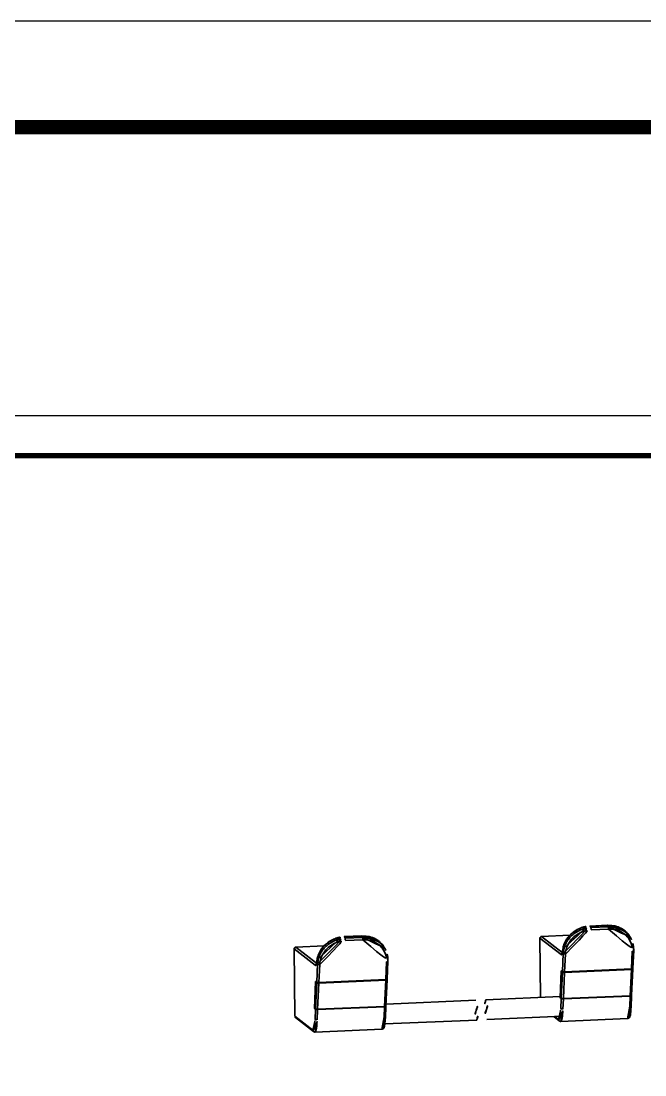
# Model space of a CAD drawing. Extents: x 16296660632 to 16296677481, y -37409620961 to -37409618123.
# Drawn here: x 16296676828 to 16296677001.8, y -37409618416.7 to -37409618123.2 of the extents above; entities that cross this region are included whole.
import ezdxf

# ---------------------------------------------------------------- set-up
doc = ezdxf.new("R2010")
doc.units = 0
doc.header["$LTSCALE"] = 10
doc.header["$MEASUREMENT"] = 0
doc.layers.get('0').update_dxf_attribs({"linetype": 'CONTINUOUS'})
doc.layers.add('粗实线', color=7, linetype='CONTINUOUS', lineweight=35)

msp = doc.modelspace()

# ---------------------------------------------------------------- linework, layer by layer
at = {"ltscale": 0.5}
for points in [[(16296675745.032089, -37409619395.241547), (16296677481.032089, -37409619395.241547), (16296677481.032089, -37409618123.241547), (16296675745.032089, -37409618123.241547)], [(16296676477.834841, -37409618710.177017), (16296677128.834841, -37409618710.177017), (16296677128.834841, -37409618233.177017), (16296676477.834841, -37409618233.177017)]]:
    msp.add_lwpolyline(points, close=True, dxfattribs=at)
at = {"color": 5, "linetype": 'ByBlock', "lineweight": 200}
for points, const_width in [([(16296675772.947269, -37409619340.775627), (16296677452.947269, -37409619340.775627), (16296677452.947269, -37409618152.775627), (16296675772.947269, -37409618152.775627)], 4), ([(16296676488.30303, -37409618689.752296), (16296677118.30303, -37409618689.752296), (16296677118.30303, -37409618244.252296), (16296676488.30303, -37409618244.252296)], 1.5)]:
    msp.add_lwpolyline(points, close=True, dxfattribs=dict(at, const_width=const_width))
at = {"layer": '粗实线', "linetype": 'Continuous'}
for p, q in [((16296676986.458111, -37409618375.241173), (16296676991.35713, -37409618375.031479)), ((16296676986.458111, -37409618375.241173), (16296676986.50032, -37409618375.283951)), ((16296676986.50032, -37409618375.283951), (16296676991.39934, -37409618375.074257)), ((16296676986.69589, -37409618375.688591), (16296676986.50032, -37409618375.283951)), ((16296676986.69589, -37409618375.688591), (16296676991.59491, -37409618375.478897)), ((16296676991.35713, -37409618375.031479), (16296676991.39934, -37409618375.074257)), ((16296676991.39934, -37409618375.074257), (16296676991.59491, -37409618375.478897)), ((16296676918.031269, -37409618378.206482), (16296676922.93029, -37409618377.996803)), ((16296676918.031269, -37409618378.206482), (16296676918.073469, -37409618378.249268)), ((16296676918.073469, -37409618378.249268), (16296676922.9725, -37409618378.039581)), ((16296676918.269051, -37409618378.653908), (16296676918.073469, -37409618378.249268)), ((16296676918.269051, -37409618378.653908), (16296676923.16807, -37409618378.444221)), ((16296676922.93029, -37409618377.996803), (16296676922.9725, -37409618378.039581)), ((16296676922.9725, -37409618378.039581), (16296676923.16807, -37409618378.444221)), ((16296676980.87604, -37409618377.817398), (16296676973.0086, -37409618378.154137)), ((16296676973.0086, -37409618378.154137), (16296676978.762819, -37409618382.603844)), ((16296676986.77285, -37409618376.347672), (16296676991.671881, -37409618376.137993)), ((16296676912.44919, -37409618380.782707), (16296676904.58176, -37409618381.119453)), ((16296676904.58176, -37409618381.119453), (16296676910.335979, -37409618385.56916)), ((16296676918.34601, -37409618379.312988), (16296676923.245029, -37409618379.103302)), ((16296676972.523899, -37409618378.668663), (16296676972.697109, -37409618395.127083)), ((16296676972.523899, -37409618378.668663), (16296676978.407801, -37409618383.218651)), ((16296676997.839609, -37409618378.661888), (16296676998.035179, -37409618379.066528)), ((16296676904.09705, -37409618381.63398), (16296676909.980961, -37409618386.183968)), ((16296676904.09705, -37409618381.63398), (16296676904.294439, -37409618400.389168)), ((16296676929.412769, -37409618381.627197), (16296676929.608339, -37409618382.031853)), ((16296676978.80357, -37409618387.930557), (16296676979.035, -37409618382.854477)), ((16296676978.810921, -37409618382.31675), (16296676978.81675, -37409618382.402931)), ((16296676978.8307, -37409618382.169792), (16296676978.81094, -37409618382.316658)), ((16296676978.81675, -37409618382.402931), (16296676979.035, -37409618382.854477)), ((16296676978.876539, -37409618381.853439), (16296676978.8307, -37409618382.169792)), ((16296676978.90675, -37409618381.660454), (16296676978.876539, -37409618381.853439)), ((16296676978.90674, -37409618381.660454), (16296676978.915581, -37409618381.711548)), ((16296676979.396839, -37409618387.989532), (16296676979.622681, -37409618383.035828)), ((16296676998.23897, -37409618382.239014), (16296676998.013121, -37409618387.192719)), ((16296676998.640659, -37409618382.059464), (16296676998.4104, -37409618387.109879)), ((16296676910.37673, -37409618390.895882), (16296676910.60815, -37409618385.819794)), ((16296676910.384081, -37409618385.282066), (16296676910.38991, -37409618385.368248)), ((16296676910.40386, -37409618385.135109), (16296676910.3841, -37409618385.281967)), ((16296676910.38991, -37409618385.368248), (16296676910.60815, -37409618385.819794)), ((16296676910.44969, -37409618384.818764), (16296676910.40386, -37409618385.135109)), ((16296676910.4799, -37409618384.625771), (16296676910.44969, -37409618384.818764)), ((16296676910.479891, -37409618384.625771), (16296676910.488729, -37409618384.676857)), ((16296676910.969999, -37409618390.954849), (16296676911.195841, -37409618386.001137)), ((16296676929.81212, -37409618385.20433), (16296676929.586281, -37409618390.158043)), ((16296676930.21382, -37409618385.02478), (16296676929.983561, -37409618390.075203)), ((16296676998.00498, -37409618387.371292), (16296676979.3887, -37409618388.168114)), ((16296676998.013121, -37409618387.192719), (16296676979.396839, -37409618387.989532)), ((16296676998.00498, -37409618387.371292), (16296676997.67297, -37409618394.653481)), ((16296676998.403601, -37409618387.259171), (16296676998.07159, -37409618394.541359)), ((16296676998.385929, -37409618387.178421), (16296676998.362289, -37409618387.150238)), ((16296676998.403629, -37409618387.245171), (16296676998.385929, -37409618387.178421)), ((16296676998.403601, -37409618387.259148), (16296676998.403629, -37409618387.245171)), ((16296676929.586281, -37409618390.158043), (16296676910.969999, -37409618390.954849)), ((16296676929.976761, -37409618390.224487), (16296676929.644751, -37409618397.506683)), ((16296676929.959089, -37409618390.143738), (16296676929.93545, -37409618390.115547)), ((16296676929.976789, -37409618390.210487), (16296676929.959089, -37409618390.143738)), ((16296676929.976761, -37409618390.224457), (16296676929.976789, -37409618390.210487)), ((16296676978.490141, -37409618387.688187), (16296676978.145201, -37409618395.254097)), ((16296676978.465099, -37409618395.354607), (16296676978.7971, -37409618388.072433)), ((16296676978.7971, -37409618388.072433), (16296676978.483681, -37409618387.830063)), ((16296676978.80357, -37409618387.930557), (16296676978.490141, -37409618387.688187)), ((16296676979.05669, -37409618395.450287), (16296676979.3887, -37409618388.168114)), ((16296676910.063299, -37409618390.653511), (16296676909.718361, -37409618398.219421)), ((16296676910.03825, -37409618398.319939), (16296676910.37026, -37409618391.037743)), ((16296676910.37026, -37409618391.037743), (16296676910.056829, -37409618390.795372)), ((16296676910.37673, -37409618390.895882), (16296676910.063299, -37409618390.653511)), ((16296676910.62985, -37409618398.415619), (16296676910.961849, -37409618391.133423)), ((16296676929.578131, -37409618390.336609), (16296676910.961849, -37409618391.133423)), ((16296676929.578131, -37409618390.336609), (16296676929.24613, -37409618397.618797)), ((16296676954.68165, -37409618395.934677), (16296676929.66761, -37409618397.005341)), ((16296676978.14233, -37409618394.894012), (16296676957.49831, -37409618395.777618)), ((16296676978.145201, -37409618395.254097), (16296676978.23978, -37409618395.250061)), ((16296676978.45863, -37409618395.496483), (16296676978.145201, -37409618395.254097)), ((16296676978.15167, -37409618395.112244), (16296676978.465099, -37409618395.354607)), ((16296676978.20075, -37409618395.219879), (16296676978.520309, -37409618395.466988)), ((16296676978.334841, -37409618398.211617), (16296676978.45863, -37409618395.496483)), ((16296676978.51997, -37409618395.466713), (16296676978.564751, -37409618395.493134)), ((16296676978.564751, -37409618395.493134), (16296676978.61969, -37409618395.511726)), ((16296676978.61969, -37409618395.511726), (16296676978.68491, -37409618395.524834)), ((16296676978.68491, -37409618395.524834), (16296676978.7651, -37409618395.534378)), ((16296676978.7651, -37409618395.534378), (16296676978.862301, -37409618395.540207)), ((16296676978.862301, -37409618395.540207), (16296676978.97365, -37409618395.541206)), ((16296676978.922529, -37409618398.392967), (16296676979.051901, -37409618395.555443)), ((16296676978.97365, -37409618395.541206), (16296676979.033779, -37409618395.539459)), ((16296676979.03377, -37409618395.539467), (16296676997.650049, -37409618394.742653)), ((16296676997.66818, -37409618394.758629), (16296676979.051901, -37409618395.555443)), ((16296676979.05669, -37409618395.450287), (16296676997.67297, -37409618394.653481)), ((16296676997.66818, -37409618394.758629), (16296676997.538811, -37409618397.596161)), ((16296676997.65004, -37409618394.742653), (16296676997.692101, -37409618394.740433)), ((16296676997.692101, -37409618394.740433), (16296676997.787029, -37409618394.731857)), ((16296676997.787029, -37409618394.731857), (16296676997.86582, -37409618394.719582)), ((16296676997.86582, -37409618394.719582), (16296676997.928761, -37409618394.703598)), ((16296676997.921431, -37409618397.800926), (16296676998.06546, -37409618394.675797)), ((16296676997.928761, -37409618394.703598), (16296676997.981899, -37409618394.680702)), ((16296676997.981899, -37409618394.680702), (16296676998.031071, -37409618394.64106)), ((16296676998.031071, -37409618394.64106), (16296676998.064369, -37409618394.582047)), ((16296676998.05471, -37409618394.657722), (16296676998.03171, -37409618394.639938)), ((16296676998.065069, -37409618394.675652), (16296676998.05471, -37409618394.657722)), ((16296676998.064369, -37409618394.582047), (16296676998.0716, -37409618394.541313)), ((16296676909.718361, -37409618398.219421), (16296676909.812941, -37409618398.215378)), ((16296676910.03179, -37409618398.461792), (16296676909.718361, -37409618398.219421)), ((16296676909.724831, -37409618398.07756), (16296676910.03825, -37409618398.319939)), ((16296676909.773911, -37409618398.185204), (16296676910.09346, -37409618398.432297)), ((16296676909.908001, -37409618401.176941), (16296676910.03179, -37409618398.461792)), ((16296676910.09313, -37409618398.43203), (16296676910.137911, -37409618398.45845)), ((16296676910.137911, -37409618398.45845), (16296676910.19285, -37409618398.477051)), ((16296676910.19285, -37409618398.477051), (16296676910.25807, -37409618398.49015)), ((16296676910.25807, -37409618398.49015), (16296676910.338249, -37409618398.499687)), ((16296676910.338249, -37409618398.499687), (16296676910.435459, -37409618398.505524)), ((16296676910.435459, -37409618398.505524), (16296676910.54681, -37409618398.506531)), ((16296676910.495689, -37409618401.358292), (16296676910.625059, -37409618398.52076)), ((16296676910.54681, -37409618398.506531), (16296676910.60693, -37409618398.504784)), ((16296676910.60693, -37409618398.504784), (16296676929.223209, -37409618397.70797)), ((16296676929.241329, -37409618397.723953), (16296676910.625059, -37409618398.52076)), ((16296676910.62985, -37409618398.415619), (16296676929.24613, -37409618397.618797)), ((16296676929.241329, -37409618397.723953), (16296676929.111971, -37409618400.561478)), ((16296676929.2232, -37409618397.707962), (16296676929.265249, -37409618397.705742)), ((16296676929.265249, -37409618397.705742), (16296676929.360189, -37409618397.697182)), ((16296676929.360189, -37409618397.697182), (16296676929.43898, -37409618397.684898)), ((16296676929.43898, -37409618397.684898), (16296676929.501921, -37409618397.668907)), ((16296676929.494591, -37409618400.766251), (16296676929.63862, -37409618397.641113)), ((16296676929.501921, -37409618397.668907), (16296676929.555059, -37409618397.646019)), ((16296676929.555059, -37409618397.646019), (16296676929.604231, -37409618397.606377)), ((16296676929.604231, -37409618397.606377), (16296676929.637529, -37409618397.547371)), ((16296676929.627871, -37409618397.623047), (16296676929.60486, -37409618397.605263)), ((16296676929.63822, -37409618397.640968), (16296676929.627871, -37409618397.623047)), ((16296676929.637529, -37409618397.547371), (16296676929.644751, -37409618397.506622)), ((16296676997.814541, -37409618399.196404), (16296676997.855921, -37409618398.765213)), ((16296676997.855921, -37409618398.765213), (16296676997.891319, -37409618398.298866)), ((16296676997.891319, -37409618398.298866), (16296676997.921431, -37409618397.800926)), ((16296676904.294439, -37409618400.389168), (16296676909.29664, -37409618404.257347)), ((16296676904.478479, -37409618400.763733), (16296676909.48222, -37409618404.633087)), ((16296676954.916849, -37409618401.429657), (16296676929.343069, -37409618402.524269)), ((16296676929.387699, -37409618402.16172), (16296676929.429079, -37409618401.73053)), ((16296676929.429079, -37409618401.73053), (16296676929.464479, -37409618401.264191)), ((16296676929.464479, -37409618401.264191), (16296676929.494591, -37409618400.766251)), ((16296676978.776911, -37409618400.371887), (16296676957.733509, -37409618401.272583)), ((16296676976.366659, -37409618400.475052), (16296676977.90906, -37409618401.667778)), ((16296676976.651251, -37409618400.462868), (16296676977.72349, -37409618401.292023)), ((16296676977.90906, -37409618401.66777), (16296676978.054029, -37409618401.753838)), ((16296676978.054029, -37409618401.753838), (16296676978.284069, -37409618401.805153)), ((16296676978.284069, -37409618401.805153), (16296676978.3248, -37409618401.804764)), ((16296676978.32431, -37409618401.804787), (16296676996.94059, -37409618401.007973)), ((16296676996.94059, -37409618401.007973), (16296676996.93947, -37409618401.008018)), ((16296676996.939501, -37409618401.008011), (16296676997.021709, -37409618400.998917)), ((16296676997.021709, -37409618400.998917), (16296676997.27648, -37409618400.888229)), ((16296676997.27648, -37409618400.888229), (16296676997.45298, -37409618400.700157)), ((16296676997.45298, -37409618400.700157), (16296676997.564131, -37409618400.482552)), ((16296676997.564131, -37409618400.482552), (16296676997.644751, -37409618400.230927)), ((16296676997.644751, -37409618400.230927), (16296676997.71034, -37409618399.934067)), ((16296676997.71034, -37409618399.934067), (16296676997.766319, -37409618399.58812)), ((16296676997.766319, -37409618399.58812), (16296676997.814541, -37409618399.196404)), ((16296676909.48222, -37409618404.633087), (16296676909.62718, -37409618404.719147)), ((16296676909.62718, -37409618404.719147), (16296676909.857229, -37409618404.77047)), ((16296676909.857229, -37409618404.77047), (16296676909.897961, -37409618404.770081)), ((16296676909.89747, -37409618404.770103), (16296676928.51375, -37409618403.973289)), ((16296676928.51375, -37409618403.973289), (16296676928.51263, -37409618403.973343)), ((16296676928.51265, -37409618403.973328), (16296676928.59487, -37409618403.964233)), ((16296676928.59487, -37409618403.964233), (16296676928.84964, -37409618403.853554)), ((16296676928.84964, -37409618403.853554), (16296676929.02614, -37409618403.665466)), ((16296676929.02614, -37409618403.665466), (16296676929.137289, -37409618403.447868)), ((16296676929.137289, -37409618403.447868), (16296676929.217911, -37409618403.196243)), ((16296676929.217911, -37409618403.196243), (16296676929.283489, -37409618402.899391)), ((16296676929.283489, -37409618402.899391), (16296676929.339479, -37409618402.553436)), ((16296676929.339479, -37409618402.553436), (16296676929.387699, -37409618402.16172))]:
    msp.add_line(p, q, dxfattribs=at)
for centre, radius, start, end in [((16296676986.83742, -37409618383.159668), 7.882925, 92.45087473, 92.71309231), ((16296676991.692591, -37409618382.868851), 7.844551, 92.12767718, 92.45087473), ((16296676918.41058, -37409618386.124977), 7.882925, 92.45087473, 92.71309231), ((16296676923.265751, -37409618385.834183), 7.844551, 92.12767718, 92.45087473), ((16296676992.355869, -37409618381.33416), 6.102036, 38.52559205, 42.71801311), ((16296676992.399229, -37409618381.298981), 6.046203, 32.72787215, 38.52054023), ((16296676992.438789, -37409618381.273193), 5.998985, 25.80358963, 32.72477947), ((16296676923.929029, -37409618384.299477), 6.102036, 38.52559205, 42.71801311), ((16296676923.972389, -37409618384.264313), 6.046203, 32.72787215, 38.52054023), ((16296676924.01195, -37409618384.23851), 5.998985, 25.80358963, 32.72477947), ((16296676992.63205, -37409618381.678673), 6.001397, 25.8011462, 30.08028541), ((16296676924.20521, -37409618384.64399), 6.001397, 25.8011462, 30.08028541), ((16296676978.916491, -37409618383.206993), 0.503622, 112.37056489, 121.32988206), ((16296676976.47456, -37409618382.257141), 2.335327, 345.17594985, 346.18157529), ((16296676974.15559, -37409618381.704872), 4.695373, 351.39377179, 352.512049), ((16296676999.02639, -37409618384.928436), 20.366833, 172.64385865, 172.87696266), ((16296676998.368891, -37409618384.843513), 19.703869, 172.25625883, 172.64429219), ((16296676998.38055, -37409618384.847076), 19.715906, 170.84912049, 172.25052486), ((16296676985.43866, -37409618382.760201), 6.606836, 170.46281331, 170.86728405), ((16296676910.489651, -37409618386.172302), 0.503622, 112.37056489, 121.32988206), ((16296676908.04771, -37409618385.222458), 2.335327, 345.17594985, 346.18157529), ((16296676905.72875, -37409618384.670189), 4.695373, 351.39377179, 352.512049), ((16296676930.59955, -37409618387.893761), 20.366833, 172.64385865, 172.87696266), ((16296676929.942051, -37409618387.80883), 19.703869, 172.25625883, 172.64429219), ((16296676929.953711, -37409618387.812401), 19.715906, 170.84912049, 172.25052486), ((16296676917.01182, -37409618385.725517), 6.606836, 170.46281331, 170.86728405)]:
    msp.add_arc(centre, radius, start, end, dxfattribs=at)
at = {"layer": '粗实线'}
for centre, start, end in [((16296676952.361059, -37409618397.410271), 332.45084492, 32.45079142), ((16296676959.936501, -37409618397.049507), 152.45084492, 212.45079142), ((16296676955.177719, -37409618397.253197), 332.45084492, 32.45079142), ((16296676957.23744, -37409618399.954071), 152.45084492, 212.45079142), ((16296676952.478661, -37409618400.157753), 332.45084492, 32.45079142), ((16296676960.0541, -37409618399.796997), 152.45084492, 212.45079142)]:
    msp.add_arc(centre, 2.75, start, end, dxfattribs=at)
at = {"layer": '粗实线', "linetype": 'Continuous'}
for points, knots in [([(16296676978.90674, -37409618381.660439), (16296676978.97463, -37409618381.238098), (16296676979.194151, -37409618380.397202), (16296676979.751551, -37409618379.209099), (16296676980.520229, -37409618378.119751), (16296676981.47403, -37409618377.164322), (16296676982.581499, -37409618376.372787), (16296676983.80685, -37409618375.770279), (16296676985.110149, -37409618375.376152), (16296676986.00952, -37409618375.260368), (16296676986.458111, -37409618375.241173)], [0, 0, 0, 0, 0.1200687515, 0.2422656286, 0.3664991702, 0.4924136051, 0.6194417903, 0.7468785479, 0.8739689068, 1, 1, 1, 1]), ([(16296676978.92314, -37409618381.665527), (16296676978.993271, -37409618381.248138), (16296676979.21624, -37409618380.416489), (16296676979.775459, -37409618379.240868), (16296676980.543921, -37409618378.160789), (16296676981.49613, -37409618377.211517), (16296676982.600929, -37409618376.423317), (16296676983.822639, -37409618375.821548), (16296676985.121269, -37409618375.425613), (16296676986.017361, -37409618375.306763), (16296676986.464291, -37409618375.285583)], [0, 0, 0, 0, 0.1193735895, 0.2411974239, 0.3653443639, 0.4913883026, 0.6186817527, 0.7464347362, 0.8738046085, 1, 1, 1, 1]), ([(16296676991.39934, -37409618375.074257), (16296676991.91725, -37409618375.052094), (16296676992.949051, -37409618375.109123), (16296676994.42782, -37409618375.505829), (16296676995.757509, -37409618376.19574), (16296676996.5103, -37409618376.838509), (16296676996.839041, -37409618377.194588)], [0, 0, 0, 0, 0.2585949633, 0.5114002253, 0.7582465962, 1, 1, 1, 1]), ([(16296676991.59491, -37409618375.478897), (16296676992.23077, -37409618375.451691), (16296676993.496889, -37409618375.549667), (16296676994.98667, -37409618376.068863), (16296676996.03619, -37409618376.699989), (16296676996.736919, -37409618377.268623), (16296676997.34284, -37409618377.925377), (16296676997.677521, -37409618378.415718), (16296676997.82519, -37409618378.670677)], [0, 0, 0, 0, 0.2598969429, 0.5124581807, 0.6363063689, 0.7585979924, 0.8796814257, 1, 1, 1, 1]), ([(16296676991.59491, -37409618375.478897), (16296676991.602409, -37409618375.494423), (16296676991.61591, -37409618375.531502), (16296676991.63983, -37409618375.623428), (16296676991.661261, -37409618375.764061), (16296676991.67469, -37409618375.946877), (16296676991.674761, -37409618376.074654), (16296676991.671881, -37409618376.137993)], [0, 0, 0, 0, 0.0773962577, 0.1766651485, 0.4266390442, 0.715107761, 1, 1, 1, 1]), ([(16296676997.839609, -37409618378.661888), (16296676997.702351, -37409618378.377892), (16296676997.382219, -37409618377.829231), (16296676996.77944, -37409618377.088654), (16296676996.065331, -37409618376.443764), (16296676994.980289, -37409618375.724953), (16296676993.415819, -37409618375.12632), (16296676992.074221, -37409618375.004707), (16296676991.40135, -37409618375.029709)], [0, 0, 0, 0, 0.1211822367, 0.2428859341, 0.3654790067, 0.4893751534, 0.7413176889, 1, 1, 1, 1]), ([(16296676910.4799, -37409618384.625763), (16296676910.547791, -37409618384.203407), (16296676910.767309, -37409618383.362518), (16296676911.324711, -37409618382.174423), (16296676912.09338, -37409618381.085068), (16296676913.04718, -37409618380.129639), (16296676914.154659, -37409618379.338097), (16296676915.380011, -37409618378.735603), (16296676916.68331, -37409618378.341476), (16296676917.58268, -37409618378.225693), (16296676918.031269, -37409618378.206482)], [0, 0, 0, 0, 0.1200687515, 0.2422656286, 0.3664991702, 0.4924136051, 0.6194417903, 0.7468785479, 0.8739689068, 1, 1, 1, 1]), ([(16296676910.4963, -37409618384.630852), (16296676910.56642, -37409618384.213463), (16296676910.789391, -37409618383.381813), (16296676911.348619, -37409618382.206177), (16296676912.117081, -37409618381.126106), (16296676913.069281, -37409618380.176842), (16296676914.174089, -37409618379.388641), (16296676915.39579, -37409618378.786873), (16296676916.694429, -37409618378.390923), (16296676917.590521, -37409618378.272072), (16296676918.037451, -37409618378.250893)], [0, 0, 0, 0, 0.1193735895, 0.2411974239, 0.3653443639, 0.4913883026, 0.6186817527, 0.7464347362, 0.8738046085, 1, 1, 1, 1]), ([(16296676922.9725, -37409618378.039581), (16296676923.49041, -37409618378.017418), (16296676924.522209, -37409618378.07444), (16296676926.000971, -37409618378.471153), (16296676927.330669, -37409618379.161057), (16296676928.08346, -37409618379.803833), (16296676928.412201, -37409618380.159897)], [0, 0, 0, 0, 0.2585949633, 0.5114002253, 0.7582465962, 1, 1, 1, 1]), ([(16296676923.16807, -37409618378.444221), (16296676923.803921, -37409618378.417007), (16296676925.07004, -37409618378.514977), (16296676926.55983, -37409618379.03418), (16296676927.60935, -37409618379.665314), (16296676928.31007, -37409618380.23394), (16296676928.916, -37409618380.890694), (16296676929.250669, -37409618381.381027), (16296676929.39835, -37409618381.635986)], [0, 0, 0, 0, 0.2598969429, 0.5124581807, 0.6363063689, 0.7585979924, 0.8796814257, 1, 1, 1, 1]), ([(16296676923.16807, -37409618378.444221), (16296676923.17556, -37409618378.459732), (16296676923.18907, -37409618378.496819), (16296676923.21299, -37409618378.588753), (16296676923.234421, -37409618378.729378), (16296676923.24785, -37409618378.912193), (16296676923.247919, -37409618379.03997), (16296676923.245029, -37409618379.103302)], [0, 0, 0, 0, 0.0773962577, 0.1766651485, 0.4266390442, 0.715107761, 1, 1, 1, 1]), ([(16296676929.412769, -37409618381.627197), (16296676929.275511, -37409618381.343208), (16296676928.95537, -37409618380.794548), (16296676928.3526, -37409618380.053963), (16296676927.638491, -37409618379.409088), (16296676926.55344, -37409618378.690269), (16296676924.988979, -37409618378.091637), (16296676923.647381, -37409618377.970032), (16296676922.97451, -37409618377.995033)], [0, 0, 0, 0, 0.1211822367, 0.2428859341, 0.3654790067, 0.4893751534, 0.7413176889, 1, 1, 1, 1]), ([(16296676972.523899, -37409618378.668663), (16296676972.52322, -37409618378.604103), (16296676972.54767, -37409618378.472961), (16296676972.654539, -37409618378.305107), (16296676972.815371, -37409618378.188553), (16296676972.944481, -37409618378.156883), (16296676973.0086, -37409618378.154137)], [0, 0, 0, 0, 0.2496780535, 0.5010534134, 0.7518154218, 1, 1, 1, 1]), ([(16296676979.035, -37409618382.854477), (16296676979.055611, -37409618382.402344), (16296676979.19483, -37409618381.490067), (16296676979.67762, -37409618380.179932), (16296676980.416691, -37409618378.961647), (16296676981.38302, -37409618377.88176), (16296676982.539471, -37409618376.980392), (16296676983.84231, -37409618376.291321), (16296676985.241711, -37409618375.840477), (16296676986.21216, -37409618375.709297), (16296676986.69589, -37409618375.688591)], [0, 0, 0, 0, 0.1184996273, 0.2396030395, 0.3633388386, 0.4893450963, 0.6169413159, 0.7452332344, 0.8732353496, 1, 1, 1, 1]), ([(16296676979.622681, -37409618383.035828), (16296676979.64192, -37409618382.613838), (16296676979.77186, -37409618381.762383), (16296676980.222469, -37409618380.539589), (16296676980.91227, -37409618379.402527), (16296676981.814171, -37409618378.394623), (16296676982.89353, -37409618377.553337), (16296676984.10951, -37409618376.910217), (16296676985.415621, -37409618376.489433), (16296676986.321369, -37409618376.366997), (16296676986.77285, -37409618376.347672)], [0, 0, 0, 0, 0.1184995475, 0.2396030933, 0.3633389368, 0.489345093, 0.6169412086, 0.7452331717, 0.8732354301, 1, 1, 1, 1]), ([(16296676986.69589, -37409618375.688591), (16296676986.70339, -37409618375.704102), (16296676986.71689, -37409618375.741188), (16296676986.74081, -37409618375.833107), (16296676986.762239, -37409618375.973747), (16296676986.775669, -37409618376.156563), (16296676986.77574, -37409618376.28434), (16296676986.77285, -37409618376.347672)], [0, 0, 0, 0, 0.0773962577, 0.1766651485, 0.4266390441, 0.715107761, 1, 1, 1, 1]), ([(16296676991.671881, -37409618376.137993), (16296676992.116159, -37409618376.118973), (16296676993.00148, -37409618376.160919), (16296676994.279261, -37409618376.468826), (16296676995.448179, -37409618377.010483), (16296676996.462061, -37409618377.766273), (16296676997.28068, -37409618378.70771), (16296676997.870951, -37409618379.798347), (16296676998.20927, -37409618380.994179), (16296676998.257851, -37409618381.82473), (16296676998.23897, -37409618382.239014)], [0, 0, 0, 0, 0.1319971476, 0.2613214279, 0.3878247865, 0.511793249, 0.6339272235, 0.7552425683, 0.8769002813, 1, 1, 1, 1]), ([(16296676904.09705, -37409618381.63398), (16296676904.096371, -37409618381.569412), (16296676904.120819, -37409618381.438278), (16296676904.22769, -37409618381.270432), (16296676904.388531, -37409618381.15387), (16296676904.51763, -37409618381.1222), (16296676904.58176, -37409618381.119453)], [0, 0, 0, 0, 0.2496780535, 0.5010534134, 0.7518154218, 1, 1, 1, 1]), ([(16296676910.60815, -37409618385.819794), (16296676910.628771, -37409618385.367661), (16296676910.767981, -37409618384.455391), (16296676911.25078, -37409618383.145264), (16296676911.989849, -37409618381.926971), (16296676912.956181, -37409618380.847076), (16296676914.112631, -37409618379.945709), (16296676915.415461, -37409618379.256638), (16296676916.814871, -37409618378.805801), (16296676917.78532, -37409618378.674606), (16296676918.269051, -37409618378.653908)], [0, 0, 0, 0, 0.1184996273, 0.2396030395, 0.3633388386, 0.4893450963, 0.6169413159, 0.7452332344, 0.8732353496, 1, 1, 1, 1]), ([(16296676911.195841, -37409618386.001137), (16296676911.21508, -37409618385.579147), (16296676911.34502, -37409618384.727699), (16296676911.79562, -37409618383.504913), (16296676912.48542, -37409618382.367844), (16296676913.387329, -37409618381.359947), (16296676914.466681, -37409618380.518669), (16296676915.682659, -37409618379.875526), (16296676916.988779, -37409618379.45475), (16296676917.894529, -37409618379.332314), (16296676918.34601, -37409618379.312988)], [0, 0, 0, 0, 0.1184995475, 0.2396030933, 0.3633389368, 0.489345093, 0.6169412086, 0.7452331717, 0.8732354301, 1, 1, 1, 1]), ([(16296676918.269051, -37409618378.653908), (16296676918.276541, -37409618378.669418), (16296676918.290051, -37409618378.706497), (16296676918.313971, -37409618378.798431), (16296676918.33539, -37409618378.939072), (16296676918.348829, -37409618379.12188), (16296676918.3489, -37409618379.249657), (16296676918.34601, -37409618379.312988)], [0, 0, 0, 0, 0.0773962577, 0.1766651485, 0.4266390441, 0.715107761, 1, 1, 1, 1]), ([(16296676923.245029, -37409618379.103302), (16296676923.68931, -37409618379.084282), (16296676924.57464, -37409618379.126244), (16296676925.852421, -37409618379.434151), (16296676927.021339, -37409618379.975792), (16296676928.035219, -37409618380.73159), (16296676928.85384, -37409618381.673027), (16296676929.444111, -37409618382.763657), (16296676929.782431, -37409618383.959503), (16296676929.831011, -37409618384.790047), (16296676929.81212, -37409618385.20433)], [0, 0, 0, 0, 0.1319971476, 0.2613214279, 0.3878247865, 0.511793249, 0.6339272235, 0.7552425683, 0.8769002813, 1, 1, 1, 1]), ([(16296676998.640659, -37409618382.059464), (16296676998.664141, -37409618381.544533), (16296676998.58791, -37409618380.509972), (16296676998.25725, -37409618379.525978), (16296676998.035179, -37409618379.066528)], [0, 0, 0, 0, 0.5025198565, 1, 1, 1, 1]), ([(16296676930.21382, -37409618385.02478), (16296676930.237289, -37409618384.50985), (16296676930.16106, -37409618383.475288), (16296676929.8304, -37409618382.491287), (16296676929.608339, -37409618382.031853)], [0, 0, 0, 0, 0.5025198565, 1, 1, 1, 1]), ([(16296676978.654631, -37409618382.776787), (16296676978.579941, -37409618382.822243), (16296676978.45236, -37409618382.953827), (16296676978.406879, -37409618383.131607), (16296676978.407801, -37409618383.218651)], [0, 0, 0, 0, 0.5010898316, 1, 1, 1, 1]), ([(16296676978.407801, -37409618383.218651), (16296676978.421341, -37409618383.229134), (16296676978.44939, -37409618383.245987), (16296676978.517269, -37409618383.253593), (16296676978.580391, -37409618383.205093), (16296676978.627649, -37409618383.135368), (16296676978.68338, -37409618383.022873), (16296676978.713409, -37409618382.925392), (16296676978.732149, -37409618382.85463)], [0, 0, 0, 0, 0.0899178481, 0.1682103216, 0.3443568609, 0.4661093929, 0.6154044714, 1, 1, 1, 1]), ([(16296676978.76289, -37409618382.603577), (16296676978.75276, -37409618382.651108), (16296676978.73386, -37409618382.729561), (16296676978.708719, -37409618382.806396), (16296676978.69635, -37409618382.835991)], [0, 0, 0, 0, 0.6024117837, 1, 1, 1, 1]), ([(16296676978.74229, -37409618382.814919), (16296676978.749809, -37409618382.784393), (16296676978.780581, -37409618382.648209), (16296676978.802641, -37409618382.510162), (16296676978.81675, -37409618382.402931)], [0, 0, 0, 0, 0.2252093016, 1, 1, 1, 1]), ([(16296676978.7981, -37409618382.407494), (16296676978.79542, -37409618382.425133), (16296676978.78504, -37409618382.490723), (16296676978.77301, -37409618382.556084), (16296676978.76289, -37409618382.603577)], [0, 0, 0, 0, 0.2686044695, 1, 1, 1, 1]), ([(16296676979.035, -37409618382.854477), (16296676979.05044, -37409618382.886421), (16296676979.119989, -37409618382.945007), (16296676979.25651, -37409618382.999451), (16296676979.430981, -37409618383.033852), (16296676979.55772, -37409618383.038612), (16296676979.622681, -37409618383.035828)], [0, 0, 0, 0, 0.1673077082, 0.4043893066, 0.6934281731, 1, 1, 1, 1]), ([(16296676998.640591, -37409618382.059464), (16296676998.64007, -37409618382.071083), (16296676998.63339, -37409618382.095787), (16296676998.608721, -37409618382.128517), (16296676998.571449, -37409618382.15786), (16296676998.522461, -37409618382.183533), (16296676998.462919, -37409618382.205116), (16296676998.368071, -37409618382.22847), (16296676998.29167, -37409618382.236763), (16296676998.23897, -37409618382.239014)], [0, 0, 0, 0, 0.0744583563, 0.1585173013, 0.2581480997, 0.375695434, 0.5110020217, 0.6624217745, 1, 1, 1, 1]), ([(16296676910.227791, -37409618385.742119), (16296676910.153099, -37409618385.78756), (16296676910.02552, -37409618385.919144), (16296676909.98004, -37409618386.096931), (16296676909.980961, -37409618386.183968)], [0, 0, 0, 0, 0.5010898316, 1, 1, 1, 1]), ([(16296676909.980961, -37409618386.183968), (16296676909.994499, -37409618386.194443), (16296676910.022551, -37409618386.211304), (16296676910.090429, -37409618386.218903), (16296676910.153549, -37409618386.17041), (16296676910.200809, -37409618386.100693), (16296676910.25654, -37409618385.98819), (16296676910.28657, -37409618385.890709), (16296676910.305309, -37409618385.819946)], [0, 0, 0, 0, 0.0899178481, 0.1682103216, 0.3443568609, 0.4661093929, 0.6154044714, 1, 1, 1, 1]), ([(16296676910.33605, -37409618385.568901), (16296676910.32592, -37409618385.616417), (16296676910.30702, -37409618385.694878), (16296676910.281879, -37409618385.771721), (16296676910.269501, -37409618385.801308)], [0, 0, 0, 0, 0.6024117837, 1, 1, 1, 1]), ([(16296676910.315451, -37409618385.780243), (16296676910.32296, -37409618385.74971), (16296676910.353741, -37409618385.613533), (16296676910.375799, -37409618385.475479), (16296676910.38991, -37409618385.368248)], [0, 0, 0, 0, 0.2252093016, 1, 1, 1, 1]), ([(16296676910.37125, -37409618385.372803), (16296676910.36858, -37409618385.390442), (16296676910.3582, -37409618385.456039), (16296676910.34617, -37409618385.521393), (16296676910.33605, -37409618385.568901)], [0, 0, 0, 0, 0.2686044695, 1, 1, 1, 1]), ([(16296676910.60815, -37409618385.819794), (16296676910.62359, -37409618385.851753), (16296676910.69314, -37409618385.910316), (16296676910.82967, -37409618385.964767), (16296676911.004141, -37409618385.999168), (16296676911.13088, -37409618386.003929), (16296676911.195841, -37409618386.001137)], [0, 0, 0, 0, 0.1673077082, 0.4043893066, 0.6934281731, 1, 1, 1, 1]), ([(16296676930.213751, -37409618385.02478), (16296676930.213221, -37409618385.036407), (16296676930.206551, -37409618385.061096), (16296676930.181881, -37409618385.093849), (16296676930.144609, -37409618385.123177), (16296676930.09561, -37409618385.148842), (16296676930.036079, -37409618385.170441), (16296676929.941219, -37409618385.193787), (16296676929.86483, -37409618385.20208), (16296676929.81212, -37409618385.20433)], [0, 0, 0, 0, 0.0744583563, 0.1585173013, 0.2581480997, 0.375695434, 0.5110020217, 0.6624217745, 1, 1, 1, 1]), ([(16296676998.00498, -37409618387.371292), (16296676998.006451, -37409618387.338959), (16296676998.00514, -37409618387.291199), (16296676997.9979, -37409618387.231621), (16296676997.99234, -37409618387.204468), (16296676997.988859, -37409618387.192543)], [0, 0, 0, 0, 0.5394579307, 0.7928242576, 1, 1, 1, 1]), ([(16296676998.403589, -37409618387.259148), (16296676998.40284, -37409618387.275459), (16296676998.37636, -37409618387.299004), (16296676998.335751, -37409618387.317871), (16296676998.28747, -37409618387.333908), (16296676998.22888, -37409618387.347366), (16296676998.13373, -37409618387.36293), (16296676998.057791, -37409618387.369034), (16296676998.00498, -37409618387.371292)], [0, 0, 0, 0, 0.1144772176, 0.2069533088, 0.3249129784, 0.4667180622, 0.6293462191, 1, 1, 1, 1]), ([(16296676929.578131, -37409618390.336609), (16296676929.579611, -37409618390.304283), (16296676929.578291, -37409618390.256523), (16296676929.57106, -37409618390.196938), (16296676929.5655, -37409618390.169792), (16296676929.562019, -37409618390.157852)], [0, 0, 0, 0, 0.5394579307, 0.7928242576, 1, 1, 1, 1]), ([(16296676929.976749, -37409618390.224457), (16296676929.976, -37409618390.240784), (16296676929.949511, -37409618390.264313), (16296676929.908911, -37409618390.283188), (16296676929.86062, -37409618390.299217), (16296676929.802031, -37409618390.312698), (16296676929.70689, -37409618390.328247), (16296676929.630951, -37409618390.334351), (16296676929.578131, -37409618390.336609)], [0, 0, 0, 0, 0.1144772176, 0.2069533088, 0.3249129784, 0.4667180622, 0.6293462191, 1, 1, 1, 1]), ([(16296676978.7971, -37409618388.072433), (16296676978.79685, -37409618388.048973), (16296676978.8078, -37409618388.00119), (16296676978.838921, -37409618387.963379), (16296676978.857691, -37409618387.949051)], [0, 0, 0, 0, 0.498430571, 1, 1, 1, 1]), ([(16296676979.3887, -37409618388.168114), (16296676979.32317, -37409618388.170914), (16296676979.196671, -37409618388.170242), (16296676979.04488, -37409618388.155838), (16296676978.93861, -37409618388.1353), (16296676978.87648, -37409618388.117821), (16296676978.829691, -37409618388.098297), (16296676978.80509, -37409618388.081581), (16296676978.7971, -37409618388.072433)], [0, 0, 0, 0, 0.3233313723, 0.6227819334, 0.7500294076, 0.8566491297, 0.9401131551, 1, 1, 1, 1]), ([(16296676979.3887, -37409618388.168114), (16296676979.390181, -37409618388.135597), (16296676979.38884, -37409618388.087624), (16296676979.381531, -37409618388.027832), (16296676979.37591, -37409618388.000633), (16296676979.372391, -37409618387.988708)], [0, 0, 0, 0, 0.5402782499, 0.7935720258, 1, 1, 1, 1]), ([(16296676910.37026, -37409618391.037743), (16296676910.37001, -37409618391.01429), (16296676910.380951, -37409618390.966507), (16296676910.412081, -37409618390.928703), (16296676910.43084, -37409618390.914368)], [0, 0, 0, 0, 0.498430571, 1, 1, 1, 1]), ([(16296676910.961849, -37409618391.133423), (16296676910.89633, -37409618391.13623), (16296676910.769831, -37409618391.135559), (16296676910.61804, -37409618391.121147), (16296676910.51177, -37409618391.100616), (16296676910.44964, -37409618391.083138), (16296676910.40284, -37409618391.063629), (16296676910.378241, -37409618391.046898), (16296676910.37026, -37409618391.037743)], [0, 0, 0, 0, 0.3233313723, 0.6227819334, 0.7500294076, 0.8566491297, 0.9401131551, 1, 1, 1, 1]), ([(16296676910.961849, -37409618391.133423), (16296676910.963341, -37409618391.100922), (16296676910.962, -37409618391.05294), (16296676910.954691, -37409618390.993149), (16296676910.94907, -37409618390.96595), (16296676910.945551, -37409618390.954033)], [0, 0, 0, 0, 0.5402782499, 0.7935720258, 1, 1, 1, 1]), ([(16296676978.465099, -37409618395.354607), (16296676978.465321, -37409618395.37606), (16296676978.47529, -37409618395.419197), (16296676978.503201, -37409618395.453697), (16296676978.519951, -37409618395.466743)], [0, 0, 0, 0, 0.5025550009, 1, 1, 1, 1]), ([(16296676978.465099, -37409618395.354607), (16296676978.47315, -37409618395.363853), (16296676978.49803, -37409618395.380707), (16296676978.52515, -37409618395.391937), (16296676978.541281, -37409618395.397652)], [0, 0, 0, 0, 0.4173260663, 1, 1, 1, 1]), ([(16296676978.541281, -37409618395.397652), (16296676978.544519, -37409618395.398804), (16296676978.55831, -37409618395.403511), (16296676978.57229, -37409618395.407631), (16296676978.58304, -37409618395.41053)], [0, 0, 0, 0, 0.2358225653, 1, 1, 1, 1]), ([(16296676978.58304, -37409618395.41053), (16296676978.61533, -37409618395.419243), (16296676978.686819, -37409618395.433456), (16296676978.844721, -37409618395.451767), (16296676978.97061, -37409618395.453979), (16296676979.05669, -37409618395.450287)], [0, 0, 0, 0, 0.2104643084, 0.4577500992, 1, 1, 1, 1]), ([(16296676979.05669, -37409618395.450287), (16296676979.056141, -37409618395.462372), (16296676979.05444, -37409618395.484062), (16296676979.05051, -37409618395.509079), (16296676979.045811, -37409618395.524673), (16296676979.042089, -37409618395.53347), (16296676979.037201, -37409618395.539261), (16296676979.033779, -37409618395.539436)], [0, 0, 0, 0, 0.3824039216, 0.6866499338, 0.8020056103, 0.8914335332, 1, 1, 1, 1]), ([(16296676997.67297, -37409618394.653481), (16296676997.672421, -37409618394.665573), (16296676997.670719, -37409618394.687248), (16296676997.66679, -37409618394.712273), (16296676997.66209, -37409618394.727867), (16296676997.658369, -37409618394.736656), (16296676997.653481, -37409618394.742447), (16296676997.650049, -37409618394.742622)], [0, 0, 0, 0, 0.3824511786, 0.6867114133, 0.8020594101, 0.8914705058, 1, 1, 1, 1]), ([(16296676997.67297, -37409618394.653481), (16296676997.69385, -37409618394.652588), (16296676997.770781, -37409618394.648033), (16296676997.847589, -37409618394.638893), (16296676997.902651, -37409618394.627708)], [0, 0, 0, 0, 0.2711025976, 1, 1, 1, 1]), ([(16296676997.902651, -37409618394.627708), (16296676997.93169, -37409618394.621811), (16296676997.980869, -37409618394.60952), (16296676998.0284, -37409618394.589607), (16296676998.0457, -37409618394.577492)], [0, 0, 0, 0, 0.5838055006, 1, 1, 1, 1]), ([(16296676998.0457, -37409618394.577492), (16296676998.04954, -37409618394.574799), (16296676998.061291, -37409618394.56572), (16296676998.071119, -37409618394.551682), (16296676998.07159, -37409618394.541313)], [0, 0, 0, 0, 0.3110287591, 1, 1, 1, 1]), ([(16296676910.03825, -37409618398.319939), (16296676910.038481, -37409618398.341377), (16296676910.048441, -37409618398.384521), (16296676910.076349, -37409618398.419006), (16296676910.093109, -37409618398.432053)], [0, 0, 0, 0, 0.5025550009, 1, 1, 1, 1]), ([(16296676910.03825, -37409618398.319939), (16296676910.04631, -37409618398.32917), (16296676910.07119, -37409618398.346024), (16296676910.09831, -37409618398.357246), (16296676910.114441, -37409618398.362984)], [0, 0, 0, 0, 0.4173260663, 1, 1, 1, 1]), ([(16296676910.114441, -37409618398.362984), (16296676910.11768, -37409618398.36412), (16296676910.13146, -37409618398.368828), (16296676910.145451, -37409618398.372963), (16296676910.1562, -37409618398.375847)], [0, 0, 0, 0, 0.2358225653, 1, 1, 1, 1]), ([(16296676910.1562, -37409618398.375847), (16296676910.18848, -37409618398.384552), (16296676910.259979, -37409618398.398781), (16296676910.417879, -37409618398.417084), (16296676910.54377, -37409618398.419296), (16296676910.62985, -37409618398.415619)], [0, 0, 0, 0, 0.2104643084, 0.4577500992, 1, 1, 1, 1]), ([(16296676910.62985, -37409618398.415619), (16296676910.629299, -37409618398.427696), (16296676910.6276, -37409618398.449379), (16296676910.623671, -37409618398.474403), (16296676910.618971, -37409618398.48999), (16296676910.61525, -37409618398.498787), (16296676910.610359, -37409618398.504578), (16296676910.60693, -37409618398.504753)], [0, 0, 0, 0, 0.3824039216, 0.6866499338, 0.8020056103, 0.8914335332, 1, 1, 1, 1]), ([(16296676929.24613, -37409618397.618797), (16296676929.245581, -37409618397.630882), (16296676929.243879, -37409618397.652573), (16296676929.23995, -37409618397.677589), (16296676929.23525, -37409618397.693192), (16296676929.231529, -37409618397.701981), (16296676929.226629, -37409618397.707771), (16296676929.223209, -37409618397.707939)], [0, 0, 0, 0, 0.3824511786, 0.6867114133, 0.8020594101, 0.8914705058, 1, 1, 1, 1]), ([(16296676929.24613, -37409618397.618797), (16296676929.26701, -37409618397.617897), (16296676929.343941, -37409618397.613358), (16296676929.42075, -37409618397.604202), (16296676929.475809, -37409618397.593033)], [0, 0, 0, 0, 0.2711025976, 1, 1, 1, 1]), ([(16296676929.475809, -37409618397.593033), (16296676929.504841, -37409618397.587128), (16296676929.554029, -37409618397.574837), (16296676929.601561, -37409618397.554916), (16296676929.61886, -37409618397.542809)], [0, 0, 0, 0, 0.5838055006, 1, 1, 1, 1]), ([(16296676929.61886, -37409618397.542809), (16296676929.6227, -37409618397.540123), (16296676929.634451, -37409618397.531036), (16296676929.644279, -37409618397.516998), (16296676929.644739, -37409618397.506622)], [0, 0, 0, 0, 0.3110287591, 1, 1, 1, 1]), ([(16296676977.72349, -37409618401.292023), (16296676977.742729, -37409618401.306908), (16296676977.77479, -37409618401.325279), (16296676977.821739, -37409618401.327377), (16296676977.855061, -37409618401.316948), (16296676977.88681, -37409618401.29493), (16296676977.930771, -37409618401.246758), (16296676977.97979, -37409618401.156258), (16296676978.030109, -37409618401.017754), (16296676978.09528, -37409618400.771217), (16296676978.15943, -37409618400.403008), (16296676978.219431, -37409618399.910896), (16296676978.26741, -37409618399.370537), (16296676978.305771, -37409618398.799232), (16296676978.325809, -37409618398.409653), (16296676978.334841, -37409618398.211617)], [0, 0, 0, 0, 0.0219863486, 0.0317160896, 0.0417122379, 0.0529702891, 0.0662480395, 0.1003276068, 0.1450233313, 0.1993604348, 0.3305547403, 0.4824655043, 0.6474075787, 0.8208246083, 1, 1, 1, 1]), ([(16296676978.32478, -37409618401.804764), (16296676978.34757, -37409618401.803703), (16296676978.398701, -37409618401.784126), (16296676978.460831, -37409618401.716339), (16296676978.517891, -37409618401.614571), (16296676978.57073, -37409618401.478554), (16296676978.619499, -37409618401.31134), (16296676978.66399, -37409618401.116768), (16296676978.70429, -37409618400.899132), (16296676978.754061, -37409618400.574371), (16296676978.805321, -37409618400.13546), (16296676978.853849, -37409618399.579491), (16296676978.89282, -37409618398.994164), (16296676978.9133, -37409618398.595497), (16296676978.922529, -37409618398.392967)], [0, 0, 0, 0, 0.0193472377, 0.0439490499, 0.0765793536, 0.1178833542, 0.1673925782, 0.224143377, 0.2870315059, 0.3550031149, 0.502666124, 0.6615755615, 0.8281209984, 1, 1, 1, 1]), ([(16296676978.334841, -37409618398.211617), (16296676978.350281, -37409618398.243568), (16296676978.41983, -37409618398.302147), (16296676978.556351, -37409618398.356598), (16296676978.73082, -37409618398.390999), (16296676978.857571, -37409618398.39576), (16296676978.922529, -37409618398.392967)], [0, 0, 0, 0, 0.1673077082, 0.4043893066, 0.6934281731, 1, 1, 1, 1]), ([(16296676997.538811, -37409618397.596161), (16296676997.52957, -37409618397.798767), (16296676997.509081, -37409618398.197594), (16296676997.470091, -37409618398.783173), (16296676997.42153, -37409618399.339348), (16296676997.37023, -37409618399.778389), (16296676997.320419, -37409618400.103233), (16296676997.280081, -37409618400.320862), (16296676997.23555, -37409618400.515404), (16296676997.18675, -37409618400.682533), (16296676997.13386, -37409618400.818443), (16296676997.07675, -37409618400.920036), (16296676997.014549, -37409618400.98764), (16296676996.963381, -37409618401.007004), (16296676996.94059, -37409618401.007973)], [0, 0, 0, 0, 0.1719317026, 0.3385249499, 0.4974738101, 0.6451616461, 0.7131371766, 0.7760214231, 0.8327588571, 0.882244004, 0.9235134386, 0.956102538, 0.9806667644, 1, 1, 1, 1]), ([(16296676997.940439, -37409618397.416611), (16296676997.939911, -37409618397.42823), (16296676997.933241, -37409618397.452927), (16296676997.90856, -37409618397.485672), (16296676997.87129, -37409618397.515007), (16296676997.8223, -37409618397.540672), (16296676997.76277, -37409618397.562271), (16296676997.66791, -37409618397.585617), (16296676997.59152, -37409618397.593903), (16296676997.538811, -37409618397.596161)], [0, 0, 0, 0, 0.0744583425, 0.1585172796, 0.2581480759, 0.3756954122, 0.5110020045, 0.6624217626, 1, 1, 1, 1]), ([(16296676904.478479, -37409618400.763733), (16296676904.42234, -37409618400.720322), (16296676904.32843, -37409618400.605331), (16296676904.2952, -37409618400.46093), (16296676904.294439, -37409618400.389168)], [0, 0, 0, 0, 0.4972191637, 1, 1, 1, 1]), ([(16296676909.29664, -37409618404.257347), (16296676909.315889, -37409618404.272217), (16296676909.34794, -37409618404.290604), (16296676909.39489, -37409618404.292702), (16296676909.428209, -37409618404.282257), (16296676909.45997, -37409618404.260246), (16296676909.503929, -37409618404.212067), (16296676909.55295, -37409618404.121567), (16296676909.60327, -37409618403.98307), (16296676909.66844, -37409618403.736526), (16296676909.73259, -37409618403.368317), (16296676909.792589, -37409618402.876213), (16296676909.840561, -37409618402.335854), (16296676909.878929, -37409618401.764549), (16296676909.89897, -37409618401.374962), (16296676909.908001, -37409618401.176941)], [0, 0, 0, 0, 0.0219863486, 0.0317160896, 0.0417122379, 0.0529702891, 0.0662480395, 0.1003276068, 0.1450233313, 0.1993604348, 0.3305547403, 0.4824655043, 0.6474075787, 0.8208246083, 1, 1, 1, 1]), ([(16296676909.89794, -37409618404.770081), (16296676909.920731, -37409618404.769012), (16296676909.971861, -37409618404.749443), (16296676910.033979, -37409618404.681664), (16296676910.09104, -37409618404.579887), (16296676910.14389, -37409618404.443863), (16296676910.19265, -37409618404.276657), (16296676910.237141, -37409618404.082077), (16296676910.277439, -37409618403.864464), (16296676910.327209, -37409618403.539688), (16296676910.378469, -37409618403.100777), (16296676910.42701, -37409618402.544807), (16296676910.465969, -37409618401.959473), (16296676910.48645, -37409618401.560806), (16296676910.495689, -37409618401.358292)], [0, 0, 0, 0, 0.0193472377, 0.0439490499, 0.0765793536, 0.1178833542, 0.1673925782, 0.224143377, 0.2870315059, 0.3550031149, 0.502666124, 0.6615755615, 0.8281209984, 1, 1, 1, 1]), ([(16296676909.908001, -37409618401.176941), (16296676909.923441, -37409618401.208893), (16296676909.99299, -37409618401.267471), (16296676910.129511, -37409618401.321907), (16296676910.30398, -37409618401.356323), (16296676910.430731, -37409618401.361076), (16296676910.495689, -37409618401.358292)], [0, 0, 0, 0, 0.1673077082, 0.4043893066, 0.6934281731, 1, 1, 1, 1]), ([(16296676929.111971, -37409618400.561478), (16296676929.10273, -37409618400.764076), (16296676929.082239, -37409618401.16291), (16296676929.043249, -37409618401.748497), (16296676928.99468, -37409618402.304657), (16296676928.94339, -37409618402.743713), (16296676928.893579, -37409618403.068542), (16296676928.853239, -37409618403.286179), (16296676928.80871, -37409618403.480721), (16296676928.759911, -37409618403.647842), (16296676928.70701, -37409618403.783752), (16296676928.64991, -37409618403.885353), (16296676928.5877, -37409618403.952957), (16296676928.536539, -37409618403.972313), (16296676928.51375, -37409618403.973289)], [0, 0, 0, 0, 0.1719317026, 0.3385249499, 0.4974738101, 0.6451616461, 0.7131371766, 0.7760214231, 0.8327588571, 0.882244004, 0.9235134386, 0.956102538, 0.9806667644, 1, 1, 1, 1]), ([(16296676929.513599, -37409618400.381927), (16296676929.513069, -37409618400.393547), (16296676929.50639, -37409618400.418251), (16296676929.48172, -37409618400.450996), (16296676929.44445, -37409618400.480324), (16296676929.39546, -37409618400.505989), (16296676929.33593, -37409618400.527588), (16296676929.24107, -37409618400.550926), (16296676929.164671, -37409618400.559219), (16296676929.111971, -37409618400.561478)], [0, 0, 0, 0, 0.0744583425, 0.1585172796, 0.2581480759, 0.3756954122, 0.5110020045, 0.6624217626, 1, 1, 1, 1]), ([(16296676977.72349, -37409618401.292023), (16296676977.724239, -37409618401.3638), (16296676977.757481, -37409618401.508202), (16296676977.851391, -37409618401.623192), (16296676977.90753, -37409618401.66658)], [0, 0, 0, 0, 0.5028889866, 1, 1, 1, 1]), ([(16296676909.29664, -37409618404.257347), (16296676909.2974, -37409618404.329117), (16296676909.330641, -37409618404.473518), (16296676909.424549, -37409618404.588509), (16296676909.48069, -37409618404.631897)], [0, 0, 0, 0, 0.5028889866, 1, 1, 1, 1])]:
    msp.add_open_spline(points, degree=3, knots=knots, dxfattribs=at)
for points, weights in [([(16296676998.013121, -37409618387.192711), (16296676998.405701, -37409618387.175911), (16296676998.41041, -37409618387.109734)], [0.929233512252, 0.750220170402, 0.994643998816]), ([(16296676929.586281, -37409618390.158043), (16296676929.978861, -37409618390.141228), (16296676929.983561, -37409618390.075058)], [0.929233512252, 0.750220170402, 0.994643998817]), ([(16296676978.535999, -37409618387.723534), (16296676978.486521, -37409618387.767731), (16296676978.483681, -37409618387.830063)], [0.946593007303, 0.826677386666, 0.861316960701]), ([(16296676910.109159, -37409618390.68885), (16296676910.059669, -37409618390.733047), (16296676910.056829, -37409618390.795372)], [0.946593007302, 0.826677386666, 0.861316960701]), ([(16296676997.66818, -37409618394.758629), (16296676998.06076, -37409618394.741821), (16296676998.06547, -37409618394.675636)], [0.929233512252, 0.750220170402, 0.994643998816]), ([(16296676929.241329, -37409618397.723953), (16296676929.633921, -37409618397.707153), (16296676929.63862, -37409618397.640968)], [0.929233512252, 0.750220170402, 0.994643998816])]:
    msp.add_rational_spline(points, weights, degree=2, dxfattribs=at)
for points, weights, knots in [([(16296676978.80357, -37409618387.930557), (16296676978.88752, -37409618387.995483), (16296676979.294149, -37409618387.992126), (16296676979.34605, -37409618387.991707), (16296676979.396839, -37409618387.989532)], [0.929233512254, 0.748277100686, 1, 0.958829680499, 0.929233512252], [3.3623904819, 3.3623904819, 3.3623904819, 4.7123889804, 4.7123889804, 4.9331868087, 4.9331868087, 4.9331868087]), ([(16296676910.37673, -37409618390.895889), (16296676910.46067, -37409618390.9608), (16296676910.86731, -37409618390.957451), (16296676910.91921, -37409618390.957024), (16296676910.969999, -37409618390.954849)], [0.929233512254, 0.748277100686, 1, 0.958829680499, 0.929233512252], [3.3623904819, 3.3623904819, 3.3623904819, 4.7123889804, 4.7123889804, 4.9331868087, 4.9331868087, 4.9331868087]), ([(16296676978.15167, -37409618395.112244), (16296676978.149691, -37409618395.155762), (16296676978.173321, -37409618395.190697), (16296676978.18458, -37409618395.207359), (16296676978.200609, -37409618395.219757)], [0.861316960701, 0.887272057814, 1, 0.942930830925, 0.908101098271], [2.53702885307, 2.53702885307, 2.53702885307, 3.14159265359, 3.14159265359, 3.44765655469, 3.44765655469, 3.44765655469]), ([(16296676978.45863, -37409618395.49646), (16296676978.542589, -37409618395.561394), (16296676978.949209, -37409618395.558037), (16296676979.00111, -37409618395.557617), (16296676979.051901, -37409618395.555443)], [0.929233512248, 0.74827710069, 1, 0.958829680495, 0.929233512246], [3.3623904819, 3.3623904819, 3.3623904819, 4.7123889804, 4.7123889804, 4.9331868087, 4.9331868087, 4.9331868087]), ([(16296676909.724831, -37409618398.07756), (16296676909.722851, -37409618398.121078), (16296676909.746481, -37409618398.156021), (16296676909.75774, -37409618398.172668), (16296676909.77376, -37409618398.185081)], [0.861316960701, 0.887272057813, 1, 0.942930830926, 0.908101098272], [2.53702885306, 2.53702885306, 2.53702885306, 3.14159265359, 3.14159265359, 3.44765655468, 3.44765655468, 3.44765655468]), ([(16296676910.03178, -37409618398.461792), (16296676910.11573, -37409618398.526711), (16296676910.522369, -37409618398.523361), (16296676910.57427, -37409618398.522926), (16296676910.62505, -37409618398.52076)], [0.929233512248, 0.74827710069, 1, 0.958829680495, 0.929233512246], [3.3623904819, 3.3623904819, 3.3623904819, 4.7123889804, 4.7123889804, 4.9331868087, 4.9331868087, 4.9331868087])]:
    msp.add_rational_spline(points, weights, degree=2, knots=knots, dxfattribs=at)

doc.saveas('drawing.dxf')
